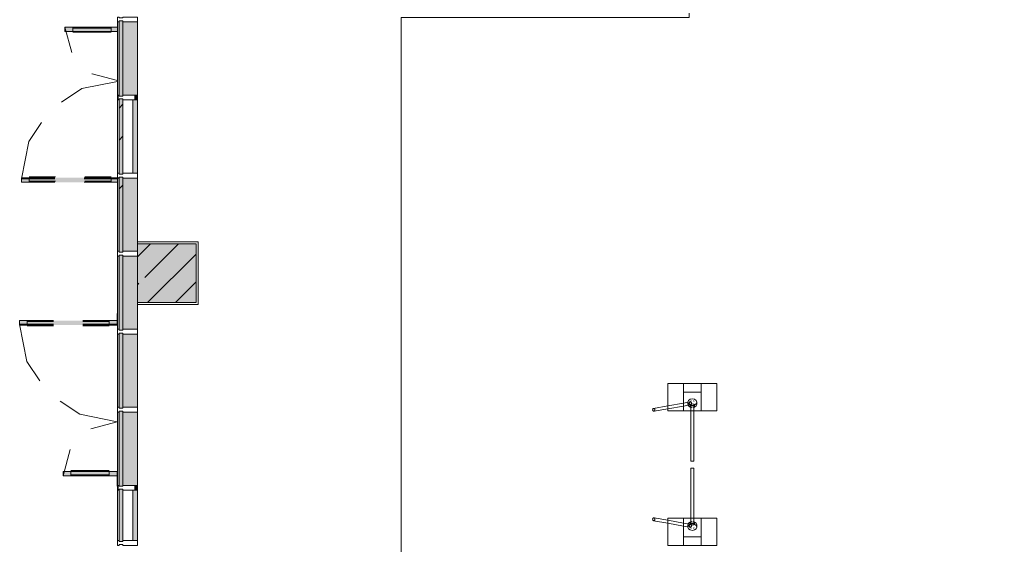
# Model space of a CAD drawing. Header units: millimetres. Extents: x -3817 to 677485, y -22715 to 103890.
# Drawn here: x 13303.6 to 13382.1, y -19482.9 to -19440.5 of the extents above; entities that cross this region are included whole.
import ezdxf

# ---------------------------------------------------------------- set-up
doc = ezdxf.new("R2010")
doc.units = ezdxf.units.MM
doc.layers.add('PDF _Геометрия', color=7, linetype='Continuous', true_color=0x1d1d1d)
doc.layers.add('PDF _Сплошная заливка', color=7, linetype='Continuous', true_color=0xffffff)

msp = doc.modelspace()

# ---------------------------------------------------------------- hatches: boundary and pattern name
at = {"layer": 'PDF _Сплошная заливка', "true_color": 0xe2e2e2, "transparency": 33554559}
for points in [[(13308.662, -19441.46), (13311.524, -19441.46), (13311.524, -19441.106), (13307.296, -19441.106), (13307.296, -19441.46)], [(13310.948, -19453.625), (13311.524, -19453.625), (13311.524, -19453.271), (13303.784, -19453.271), (13303.784, -19453.625), (13308.662, -19453.625)], [(13308.662, -19465.153), (13311.5, -19465.153), (13311.5, -19464.798), (13303.626, -19464.798), (13303.626, -19465.153)]]:
    msp.add_hatch(color=254, dxfattribs=at).paths.add_polyline_path(points)
at = {"layer": 'PDF _Сплошная заливка', "true_color": 0x383e42, "transparency": 33554559}
for points in [[(13311.524, -19446.594), (13311.658, -19446.594), (13311.658, -19440.689), (13311.524, -19440.689), (13311.524, -19443.492)], [(13311.973, -19446.594), (13313.154, -19446.574), (13313.154, -19440.689), (13311.973, -19440.689), (13311.973, -19443.492)], [(13313.154, -19464.113), (13313.145, -19459.586), (13311.973, -19459.586), (13311.973, -19464.113), (13313.145, -19464.113)], [(13311.524, -19478.089), (13311.658, -19478.089), (13311.658, -19472.184), (13311.524, -19472.184), (13311.524, -19474.309)], [(13312.917, -19478.089), (13313.154, -19478.069), (13313.154, -19472.184), (13311.973, -19472.184), (13311.973, -19478.089), (13312.313, -19478.089)]]:
    msp.add_hatch(color=250, dxfattribs=at).paths.add_polyline_path(points)
at = {"layer": 'PDF _Сплошная заливка', "transparency": 33554559}
msp.add_hatch(color=256, dxfattribs=at).paths.add_polyline_path([(13317.869, -19463.327), (13317.869, -19458.602), (13313.145, -19458.602), (13313.145, -19463.327), (13315.965, -19463.327)])

# ---------------------------------------------------------------- linework, layer by layer
at = {"layer": 'PDF _Геометрия', "color": 253, "lineweight": 9, "true_color": 0xaaaaaa}
for points in [[(13315.965, -19484.192), (13334.404, -19484.192), (13334.404, -19440.335), (13357.632, -19440.335), (13357.632, -19405.297), (13352.742, -19405.305), (13352.742, -19405.061), (13352.742, -19401.124), (13352.742, -19405.061), (13352.742, -19405.305), (13357.632, -19405.297), (13357.632, -19440.335), (13334.404, -19440.335), (13334.404, -19484.192), (13334.404, -19440.335), (13357.632, -19440.335), (13334.404, -19440.335), (13334.404, -19484.192), (13388.999, -19484.192), (13334.404, -19484.192), (13334.404, -19484.641)], [(13311.524, -19441.106), (13307.296, -19441.106), (13307.849, -19443.17)], [(13307.926, -19441.106), (13307.926, -19441.46)], [(13307.926, -19441.185), (13311.028, -19441.185)], [(13311.028, -19441.106), (13311.028, -19441.46)], [(13307.926, -19441.531), (13311.028, -19441.531)], [(13309.465, -19444.872), (13309.477, -19444.884), (13311.524, -19445.432)], [(13307.015, -19447.156), (13308.645, -19446.067), (13311.524, -19445.495)], [(13306.473, -19453.342), (13303.784, -19453.342), (13304.383, -19450.329), (13305.396, -19448.813)], [(13304.414, -19453.2), (13306.54, -19453.2)], [(13304.414, -19453.625), (13304.414, -19453.271)], [(13304.414, -19453.547), (13306.54, -19453.547)], [(13308.835, -19453.342), (13311.524, -19453.342)], [(13308.902, -19453.2), (13311.028, -19453.2)], [(13308.902, -19453.547), (13311.028, -19453.547)], [(13311.028, -19453.625), (13311.028, -19453.271)], [(13311.551, -19453.271), (13311.658, -19453.271), (13311.551, -19453.271)], [(13304.256, -19464.798), (13304.256, -19465.153)], [(13304.256, -19464.877), (13306.382, -19464.877)], [(13308.744, -19464.877), (13310.87, -19464.877)], [(13310.87, -19464.798), (13310.87, -19465.153)], [(13311.5, -19465.082), (13311.5, -19464.231), (13311.5, -19465.082)], [(13306.382, -19465.082), (13303.626, -19465.082), (13304.226, -19468.095), (13305.276, -19469.667)], [(13304.256, -19465.223), (13306.382, -19465.223)], [(13308.744, -19465.082), (13311.5, -19465.082)], [(13308.744, -19465.223), (13310.87, -19465.223)], [(13309.369, -19473.526), (13311.5, -19472.955), (13308.487, -19472.356), (13306.915, -19471.305)], [(13311.5, -19477.317), (13307.138, -19477.317), (13307.709, -19475.187)], [(13307.768, -19476.892), (13310.87, -19476.892)], [(13307.768, -19477.317), (13307.768, -19476.963)], [(13307.768, -19477.239), (13310.87, -19477.239)], [(13310.87, -19477.317), (13310.87, -19476.963)]]:
    msp.add_lwpolyline(points, dxfattribs=at)
at = {"layer": 'PDF _Геометрия', "color": 7, "lineweight": 9}
for points in [[(13311.658, -19440.689), (13311.658, -19440.61), (13311.973, -19440.61), (13311.973, -19440.689), (13313.154, -19440.689), (13313.154, -19440.295), (13311.973, -19440.295), (13311.973, -19440.374), (13311.658, -19440.374), (13311.658, -19440.295), (13311.524, -19440.295), (13311.524, -19440.689)], [(13311.658, -19440.61), (13311.658, -19446.673), (13311.973, -19446.673), (13311.973, -19440.61)], [(13311.524, -19446.594), (13311.524, -19440.689)], [(13311.524, -19446.594), (13311.524, -19440.689)], [(13311.973, -19446.594), (13311.973, -19440.689), (13313.154, -19440.689), (13313.154, -19446.594)], [(13334.404, -19443.052), (13334.404, -19440.69)], [(13334.404, -19443.052), (13334.404, -19440.69)], [(13334.404, -19449.351), (13334.404, -19445.414)], [(13334.404, -19449.351), (13334.404, -19445.414)], [(13311.658, -19446.988), (13311.658, -19446.909), (13311.973, -19446.909), (13311.973, -19446.988), (13312.917, -19446.988), (13312.917, -19446.594), (13311.973, -19446.594), (13311.973, -19446.673), (13311.658, -19446.673), (13311.658, -19446.594), (13311.579, -19446.594), (13311.579, -19446.988)], [(13311.658, -19446.909), (13311.658, -19452.972), (13311.973, -19452.972), (13311.973, -19446.909)], [(13311.524, -19452.893), (13311.524, -19446.988)], [(13311.524, -19452.893), (13311.524, -19446.988)], [(13311.973, -19452.893), (13311.973, -19446.988), (13312.76, -19446.988), (13312.76, -19452.893)], [(13334.404, -19454.075), (13334.404, -19451.713)], [(13334.404, -19454.075), (13334.404, -19451.713)], [(13311.658, -19453.287), (13311.658, -19453.208), (13311.973, -19453.208), (13311.973, -19453.287), (13313.154, -19453.287), (13313.154, -19452.893), (13311.973, -19452.893), (13311.973, -19452.972), (13311.658, -19452.972), (13311.658, -19452.893), (13311.524, -19452.893), (13311.524, -19453.287)], [(13311.524, -19454.665), (13311.524, -19453.287)], [(13311.524, -19454.665), (13311.524, -19453.287)], [(13311.658, -19453.208), (13311.658, -19459.271), (13311.973, -19459.271), (13311.973, -19453.208)], [(13311.524, -19459.192), (13311.524, -19454.665)], [(13311.524, -19459.192), (13311.524, -19454.665)], [(13313.154, -19458.602), (13313.154, -19454.665)], [(13334.404, -19459.193), (13334.404, -19454.469)], [(13334.404, -19459.193), (13334.404, -19454.469)], [(13311.524, -19459.192), (13311.524, -19454.862)], [(13317.869, -19458.602), (13313.145, -19458.602), (13313.145, -19463.327), (13317.869, -19463.327)], [(13311.524, -19464.113), (13311.524, -19459.586)], [(13311.524, -19463.916), (13311.524, -19459.586)], [(13311.524, -19464.113), (13311.524, -19459.586)], [(13311.658, -19459.507), (13311.658, -19465.57), (13311.973, -19465.57), (13311.973, -19459.507)], [(13334.404, -19463.917), (13334.404, -19459.587)], [(13334.404, -19463.917), (13334.404, -19459.587)], [(13313.154, -19464.113), (13313.154, -19463.327)], [(13311.524, -19465.491), (13311.524, -19464.113)], [(13311.524, -19465.491), (13311.524, -19464.31)], [(13334.404, -19466.673), (13334.404, -19464.311)], [(13334.404, -19466.673), (13334.404, -19464.311)], [(13311.658, -19465.885), (13311.658, -19465.806), (13311.973, -19465.806), (13311.973, -19465.885), (13313.154, -19465.885), (13313.154, -19465.491), (13311.973, -19465.491), (13311.973, -19465.57), (13311.658, -19465.57), (13311.658, -19465.491), (13311.524, -19465.491), (13311.524, -19465.885)], [(13311.524, -19471.79), (13311.524, -19465.885)], [(13311.524, -19471.79), (13311.524, -19465.885)], [(13311.658, -19465.806), (13311.658, -19471.869), (13311.973, -19471.869), (13311.973, -19465.806)], [(13311.973, -19471.79), (13311.973, -19465.885), (13313.154, -19465.885), (13313.154, -19471.79)], [(13334.404, -19472.972), (13334.404, -19469.035)], [(13334.404, -19472.972), (13334.404, -19469.035)], [(13357.178, -19469.907), (13357.178, -19469.878)], [(13357.178, -19469.878), (13357.178, -19469.907)], [(13357.178, -19472.082), (13357.178, -19469.907), (13357.178, -19472.082), (13357.178, -19469.907)], [(13358.595, -19469.878), (13358.595, -19469.907)], [(13358.595, -19469.907), (13358.595, -19469.878)], [(13359.855, -19469.878), (13359.785, -19469.878), (13358.595, -19469.878)], [(13358.062, -19471.133), (13358.19, -19471.232), (13358.237, -19471.366), (13358.19, -19471.5), (13358.062, -19471.599), (13357.887, -19471.635), (13357.711, -19471.599), (13357.583, -19471.5), (13357.536, -19471.366), (13357.583, -19471.232), (13357.711, -19471.133), (13357.887, -19471.097)], [(13311.658, -19472.184), (13311.658, -19472.105), (13311.973, -19472.105), (13311.973, -19472.184), (13313.154, -19472.184), (13313.154, -19471.79), (13311.973, -19471.79), (13311.973, -19471.869), (13311.658, -19471.869), (13311.658, -19471.79), (13311.524, -19471.79), (13311.524, -19472.184)], [(13354.703, -19472.047), (13354.693, -19472.019), (13354.688, -19471.988), (13354.69, -19471.958), (13354.698, -19471.93), (13354.711, -19471.907), (13354.728, -19471.89), (13354.749, -19471.879), (13354.756, -19471.878), (13354.772, -19471.877), (13354.795, -19471.883), (13354.817, -19471.896), (13354.836, -19471.916), (13354.851, -19471.941), (13354.861, -19471.97), (13354.865, -19472), (13354.863, -19472.03), (13354.855, -19472.058), (13354.842, -19472.081), (13354.825, -19472.099), (13354.804, -19472.109), (13354.797, -19472.11), (13354.781, -19472.111), (13354.758, -19472.106), (13354.737, -19472.092), (13354.718, -19472.073)], [(13355.902, -19471.603), (13355.902, -19471.607), (13355.902, -19471.61), (13355.902, -19471.612), (13355.902, -19471.634), (13355.902, -19471.612), (13355.902, -19471.509), (13355.902, -19471.506), (13355.902, -19471.502), (13355.902, -19471.5), (13355.902, -19471.498), (13355.902, -19471.496), (13355.902, -19471.483), (13355.902, -19471.522), (13355.902, -19471.527), (13355.902, -19471.528), (13355.902, -19471.529), (13355.902, -19471.531), (13355.902, -19471.534), (13355.902, -19471.536), (13355.902, -19471.539), (13355.902, -19471.621), (13355.902, -19471.602), (13355.902, -19471.601), (13355.902, -19471.599), (13355.902, -19471.596), (13355.902, -19471.594), (13355.902, -19471.59), (13355.902, -19471.488), (13355.902, -19471.497), (13355.902, -19471.594), (13355.902, -19471.599)], [(13355.902, -19471.669), (13355.918, -19471.669), (13355.918, -19471.675), (13355.918, -19471.682), (13355.902, -19471.682), (13355.902, -19471.689)], [(13355.902, -19471.822), (13355.918, -19471.822)], [(13355.902, -19471.822), (13355.918, -19471.822)], [(13355.902, -19471.846), (13355.918, -19471.846)], [(13355.902, -19471.847), (13355.918, -19471.847)], [(13355.902, -19471.955), (13355.918, -19471.955)], [(13355.918, -19471.694), (13355.918, -19471.699)], [(13355.918, -19471.699), (13355.918, -19471.725), (13355.918, -19471.7), (13355.918, -19471.725)], [(13357.654, -19471.521), (13357.669, -19471.546), (13357.688, -19471.566), (13357.71, -19471.579), (13357.733, -19471.585), (13357.749, -19471.584), (13357.755, -19471.582), (13357.776, -19471.572), (13357.794, -19471.555), (13357.807, -19471.531), (13357.814, -19471.504), (13357.816, -19471.474), (13357.812, -19471.443), (13357.802, -19471.414), (13357.787, -19471.389), (13357.768, -19471.369), (13357.746, -19471.356), (13357.723, -19471.35), (13357.707, -19471.351), (13357.701, -19471.353), (13357.68, -19471.363), (13357.662, -19471.38), (13357.649, -19471.404), (13357.641, -19471.431), (13357.64, -19471.461), (13357.644, -19471.492)], [(13311.524, -19478.089), (13311.524, -19472.184)], [(13311.524, -19478.089), (13311.524, -19472.184)], [(13311.658, -19472.105), (13311.658, -19478.168), (13311.973, -19478.168), (13311.973, -19472.105)], [(13311.973, -19478.089), (13311.973, -19472.184), (13313.154, -19472.184), (13313.154, -19478.089)], [(13359.785, -19472.082), (13359.855, -19472.082), (13358.595, -19472.082)], [(13334.404, -19477.696), (13334.404, -19475.334)], [(13334.404, -19477.696), (13334.404, -19475.334)], [(13311.658, -19478.483), (13311.658, -19478.404), (13311.973, -19478.404), (13311.973, -19478.483), (13312.917, -19478.483), (13312.917, -19478.089), (13311.973, -19478.089), (13311.973, -19478.168), (13311.658, -19478.168), (13311.658, -19478.089), (13311.579, -19478.089), (13311.579, -19478.483)], [(13334.404, -19483.247), (13334.404, -19478.09)], [(13334.404, -19483.247), (13334.404, -19478.09)], [(13311.524, -19482.553), (13311.524, -19478.483)], [(13311.524, -19482.553), (13311.524, -19478.483)], [(13311.658, -19478.404), (13311.658, -19482.632), (13311.973, -19482.632), (13311.973, -19478.404)], [(13311.973, -19482.553), (13311.973, -19478.483), (13312.76, -19478.483), (13312.76, -19482.553)], [(13354.749, -19480.938), (13354.728, -19480.928), (13354.711, -19480.911), (13354.698, -19480.888), (13354.69, -19480.86), (13354.688, -19480.83), (13354.693, -19480.799), (13354.703, -19480.771), (13354.718, -19480.745), (13354.737, -19480.725), (13354.758, -19480.712), (13354.781, -19480.707), (13354.797, -19480.708), (13354.804, -19480.709), (13354.825, -19480.719), (13354.842, -19480.737), (13354.855, -19480.76), (13354.863, -19480.788), (13354.865, -19480.818), (13354.861, -19480.848), (13354.851, -19480.877), (13354.836, -19480.902), (13354.817, -19480.922), (13354.795, -19480.935), (13354.772, -19480.941), (13354.756, -19480.94)], [(13355.918, -19480.863), (13355.902, -19480.863)], [(13355.918, -19480.971), (13355.902, -19480.971)], [(13355.918, -19480.972), (13355.902, -19480.972)], [(13355.918, -19480.996), (13355.902, -19480.996)], [(13355.918, -19480.996), (13355.902, -19480.996)], [(13355.902, -19481.073), (13355.902, -19481.058), (13355.902, -19481.051), (13355.902, -19481.035), (13355.902, -19481.008), (13355.902, -19481.034), (13355.902, -19481.075), (13355.902, -19481.1)], [(13355.902, -19481.279), (13355.902, -19481.282), (13355.902, -19481.284), (13355.902, -19481.287), (13355.902, -19481.288), (13355.902, -19481.29), (13355.902, -19481.29), (13355.902, -19481.296), (13355.902, -19481.335), (13355.902, -19481.321), (13355.902, -19481.32), (13355.902, -19481.318), (13355.902, -19481.316), (13355.902, -19481.312), (13355.902, -19481.309), (13355.902, -19481.206), (13355.902, -19481.184), (13355.902, -19481.206), (13355.902, -19481.208), (13355.902, -19481.211), (13355.902, -19481.215), (13355.902, -19481.219), (13355.902, -19481.224), (13355.902, -19481.32), (13355.902, -19481.33), (13355.902, -19481.227), (13355.902, -19481.224), (13355.902, -19481.221), (13355.902, -19481.219), (13355.902, -19481.217), (13355.902, -19481.216), (13355.902, -19481.197)], [(13355.918, -19481.333), (13355.918, -19481.335), (13355.918, -19481.337), (13355.918, -19481.234), (13355.902, -19481.234), (13355.902, -19481.337), (13355.902, -19481.359), (13355.902, -19481.337), (13355.902, -19481.335), (13355.902, -19481.333), (13355.902, -19481.329), (13355.902, -19481.325), (13355.902, -19481.32), (13355.918, -19481.32), (13355.918, -19481.325), (13355.918, -19481.329)], [(13355.918, -19480.911), (13355.918, -19480.928), (13355.918, -19480.957), (13355.918, -19480.925), (13355.918, -19480.957), (13355.918, -19480.928), (13355.918, -19480.91), (13355.918, -19480.892), (13355.918, -19480.863), (13355.918, -19480.894), (13355.918, -19480.863), (13355.918, -19480.892)], [(13355.918, -19481.058), (13355.918, -19481.073), (13355.918, -19481.1), (13355.918, -19481.075), (13355.918, -19481.034), (13355.918, -19481.008), (13355.918, -19481.035), (13355.918, -19481.051)], [(13355.918, -19481.119), (13355.918, -19481.093), (13355.918, -19481.118), (13355.918, -19481.093)], [(13355.918, -19481.142), (13355.918, -19481.136), (13355.918, -19481.128), (13355.918, -19481.149)], [(13357.178, -19482.94), (13357.178, -19480.736), (13357.178, -19482.94), (13357.178, -19480.736)], [(13357.787, -19481.429), (13357.802, -19481.404), (13357.812, -19481.375), (13357.816, -19481.344), (13357.814, -19481.314), (13357.807, -19481.287), (13357.794, -19481.263), (13357.776, -19481.246), (13357.755, -19481.236), (13357.749, -19481.234), (13357.733, -19481.233), (13357.71, -19481.239), (13357.688, -19481.252), (13357.669, -19481.272), (13357.654, -19481.297), (13357.644, -19481.326), (13357.64, -19481.357), (13357.641, -19481.387), (13357.649, -19481.414), (13357.662, -19481.438), (13357.68, -19481.455), (13357.701, -19481.465), (13357.707, -19481.467), (13357.723, -19481.468), (13357.746, -19481.462), (13357.768, -19481.449)], [(13358.595, -19482.94), (13358.595, -19482.237), (13358.595, -19480.736)], [(13358.595, -19482.94), (13358.595, -19480.736)], [(13359.855, -19480.736), (13359.785, -19480.736), (13358.595, -19480.736)], [(13311.658, -19482.947), (13311.658, -19482.868), (13311.973, -19482.868), (13311.973, -19482.947), (13313.154, -19482.947), (13313.154, -19482.553), (13311.973, -19482.553), (13311.973, -19482.632), (13311.658, -19482.632), (13311.658, -19482.553), (13311.524, -19482.553), (13311.524, -19482.947)], [(13358.595, -19482.94), (13357.178, -19482.94)], [(13359.785, -19482.94), (13359.855, -19482.94), (13358.595, -19482.94)]]:
    msp.add_lwpolyline(points, close=True, dxfattribs=at)
for points in [[(13334.404, -19440.69), (13334.404, -19440.335)], [(13311.658, -19440.689), (13311.524, -19440.689), (13311.658, -19440.689), (13311.658, -19446.594), (13311.524, -19446.594), (13311.524, -19446.988), (13311.658, -19446.988), (13311.524, -19446.988), (13311.658, -19446.988), (13311.658, -19452.893), (13311.524, -19452.893), (13311.524, -19453.287), (13311.658, -19453.287), (13311.524, -19453.287), (13311.658, -19453.287), (13311.658, -19454.665), (13311.658, -19459.192)], [(13311.658, -19440.689), (13311.524, -19440.689), (13311.658, -19440.689)], [(13311.658, -19440.689), (13311.524, -19440.689), (13311.658, -19440.689)], [(13311.524, -19440.689), (13311.524, -19446.594)], [(13311.524, -19440.689), (13311.524, -19446.594)], [(13313.154, -19440.689), (13313.154, -19446.594)], [(13311.658, -19446.594), (13311.524, -19446.594), (13311.658, -19446.594)], [(13311.658, -19446.594), (13311.524, -19446.594), (13311.658, -19446.594)], [(13311.658, -19446.594), (13311.524, -19446.594), (13311.524, -19446.988), (13311.658, -19446.988)], [(13311.658, -19446.594), (13311.524, -19446.594), (13311.658, -19446.594)], [(13312.917, -19446.988), (13313.154, -19446.988), (13313.154, -19446.594), (13312.917, -19446.594)], [(13311.658, -19446.988), (13311.524, -19446.988), (13311.658, -19446.988)], [(13311.658, -19447.645), (13311.973, -19447.33)], [(13312.76, -19446.988), (13312.76, -19452.893)], [(13311.658, -19450.231), (13311.973, -19449.916)], [(13311.658, -19452.893), (13311.524, -19452.893), (13311.658, -19452.893)], [(13311.658, -19452.893), (13311.524, -19452.893), (13311.658, -19452.893)], [(13313.154, -19453.287), (13313.154, -19454.665), (13313.154, -19453.287), (13311.973, -19453.287), (13311.973, -19454.665), (13311.973, -19459.192), (13313.145, -19459.192), (13311.973, -19459.192), (13311.973, -19459.271), (13311.658, -19459.271), (13311.658, -19459.192), (13311.524, -19459.192), (13311.524, -19459.586), (13311.658, -19459.586)], [(13311.524, -19454.468), (13311.524, -19453.287), (13311.524, -19454.468), (13311.524, -19454.862)], [(13311.658, -19453.287), (13311.524, -19453.287), (13311.658, -19453.287)], [(13311.658, -19453.287), (13311.524, -19453.287), (13311.658, -19453.287)], [(13311.658, -19454.168), (13311.973, -19453.853)], [(13334.404, -19454.469), (13334.404, -19454.075)], [(13313.145, -19459.656), (13314.199, -19458.602)], [(13313.154, -19458.443), (13313.154, -19458.602)], [(13313.73, -19461.316), (13316.444, -19458.602)], [(13311.658, -19459.192), (13311.524, -19459.192), (13311.658, -19459.192)], [(13311.658, -19459.192), (13311.524, -19459.192), (13311.658, -19459.192)], [(13311.658, -19459.192), (13311.524, -19459.192), (13311.658, -19459.192)], [(13313.964, -19463.327), (13317.869, -19459.422)], [(13334.404, -19459.587), (13334.404, -19459.193)], [(13311.658, -19459.586), (13311.524, -19459.586), (13311.658, -19459.586), (13311.658, -19464.113)], [(13311.658, -19459.586), (13311.524, -19459.586), (13311.658, -19459.586)], [(13311.658, -19459.586), (13311.524, -19459.586), (13311.658, -19459.586)], [(13311.658, -19459.586), (13311.658, -19459.507), (13311.973, -19459.507), (13311.973, -19459.586), (13313.145, -19459.586)], [(13311.973, -19459.586), (13313.145, -19459.586)], [(13311.973, -19459.586), (13311.973, -19464.113)], [(13313.168, -19461.878), (13313.262, -19461.784)], [(13316.209, -19463.327), (13317.869, -19461.667)], [(13313.154, -19463.327), (13313.154, -19463.492)], [(13311.524, -19463.916), (13311.524, -19464.31)], [(13311.524, -19464.113), (13311.524, -19465.491)], [(13311.524, -19464.113), (13311.524, -19465.491)], [(13311.658, -19464.113), (13311.658, -19465.491)], [(13311.973, -19464.113), (13311.973, -19465.491)], [(13313.154, -19464.113), (13313.154, -19465.491)], [(13313.154, -19464.113), (13313.154, -19465.491)], [(13334.404, -19464.311), (13334.404, -19463.917)], [(13311.658, -19465.491), (13311.524, -19465.491), (13311.658, -19465.491)], [(13311.658, -19465.491), (13311.524, -19465.491), (13311.658, -19465.491)], [(13311.524, -19465.491), (13311.658, -19465.491)], [(13311.658, -19465.491), (13311.524, -19465.491), (13311.658, -19465.491)], [(13311.524, -19465.504), (13311.524, -19465.885), (13311.658, -19465.885), (13311.524, -19465.885), (13311.658, -19465.885), (13311.658, -19471.79), (13311.524, -19471.79), (13311.524, -19472.184), (13311.658, -19472.184), (13311.524, -19472.184), (13311.658, -19472.184), (13311.658, -19478.089), (13311.524, -19478.089), (13311.524, -19478.483), (13311.658, -19478.483), (13311.524, -19478.483), (13311.658, -19478.483), (13311.658, -19482.553)], [(13313.154, -19465.491), (13311.973, -19465.491)], [(13311.658, -19465.885), (13311.524, -19465.885), (13311.658, -19465.885)], [(13311.658, -19465.885), (13311.524, -19465.885), (13311.658, -19465.885)], [(13311.524, -19465.885), (13311.524, -19471.79)], [(13311.524, -19465.885), (13311.524, -19471.79)], [(13313.154, -19465.885), (13313.154, -19471.79)], [(13355.918, -19471.83), (13355.918, -19472.082), (13355.918, -19469.878), (13355.918, -19469.907), (13355.918, -19471.751)], [(13355.918, -19469.878), (13357.178, -19469.878), (13355.918, -19469.878)], [(13357.178, -19469.878), (13357.178, -19469.907)], [(13357.178, -19469.878), (13357.178, -19469.907), (13357.178, -19471.467)], [(13358.595, -19469.878), (13357.178, -19469.878)], [(13358.595, -19469.878), (13357.178, -19469.878)], [(13357.178, -19472.082), (13358.595, -19472.082), (13358.595, -19469.878), (13358.595, -19472.082)], [(13357.178, -19469.878), (13358.595, -19469.878), (13357.178, -19469.878)], [(13357.178, -19469.878), (13358.595, -19469.878), (13357.178, -19469.878)], [(13357.178, -19472.082), (13357.178, -19469.878)], [(13357.178, -19469.878), (13357.178, -19472.082)], [(13357.178, -19469.907), (13357.178, -19470.581), (13357.178, -19472.082)], [(13358.595, -19469.878), (13358.595, -19469.907)], [(13358.595, -19469.878), (13358.595, -19469.907)], [(13358.595, -19472.082), (13358.595, -19470.581), (13358.595, -19469.907)], [(13358.595, -19469.907), (13358.595, -19472.082)], [(13358.595, -19469.907), (13358.595, -19472.082)], [(13358.595, -19469.907), (13358.595, -19472.082)], [(13358.595, -19469.907), (13358.595, -19472.082)], [(13358.595, -19469.907), (13358.595, -19472.082)], [(13359.855, -19469.878), (13359.855, -19472.082), (13359.855, -19469.878)], [(13358.595, -19470.581), (13357.178, -19470.581)], [(13311.658, -19471.79), (13311.524, -19471.79), (13311.658, -19471.79)], [(13311.658, -19471.79), (13311.524, -19471.79), (13311.658, -19471.79)], [(13311.658, -19471.79), (13311.524, -19471.79), (13311.658, -19471.79)], [(13357.541, -19471.381), (13357.178, -19471.446), (13355.918, -19471.67), (13354.756, -19471.878)], [(13354.797, -19472.11), (13355.918, -19471.91), (13357.178, -19471.686), (13357.719, -19471.589)], [(13355.902, -19471.596), (13355.902, -19471.498), (13355.902, -19471.493), (13355.902, -19471.489), (13355.902, -19471.485), (13355.902, -19471.483), (13355.902, -19471.481), (13355.902, -19471.459), (13355.902, -19471.481), (13355.902, -19471.584), (13355.902, -19471.587), (13355.902, -19471.589), (13355.902, -19471.591), (13355.902, -19471.593), (13355.902, -19471.594), (13355.902, -19471.595), (13355.902, -19471.61), (13355.902, -19471.57), (13355.902, -19471.564), (13355.902, -19471.563), (13355.902, -19471.562), (13355.902, -19471.561), (13355.902, -19471.559), (13355.902, -19471.557), (13355.902, -19471.555), (13355.902, -19471.472), (13355.902, -19471.491), (13355.902, -19471.493), (13355.902, -19471.494), (13355.902, -19471.497), (13355.902, -19471.5), (13355.902, -19471.503), (13355.902, -19471.604), (13355.902, -19471.596), (13355.918, -19471.596)], [(13355.918, -19471.459), (13355.902, -19471.459)], [(13355.902, -19471.498), (13355.918, -19471.498), (13355.918, -19471.596), (13355.918, -19471.604), (13355.918, -19471.503), (13355.918, -19471.5), (13355.918, -19471.497), (13355.918, -19471.494), (13355.918, -19471.493), (13355.918, -19471.491), (13355.918, -19471.472), (13355.918, -19471.555), (13355.918, -19471.557), (13355.918, -19471.559), (13355.918, -19471.561), (13355.918, -19471.562), (13355.918, -19471.563), (13355.918, -19471.564), (13355.918, -19471.57), (13355.918, -19471.61), (13355.918, -19471.595), (13355.918, -19471.594), (13355.918, -19471.593), (13355.918, -19471.591), (13355.918, -19471.589), (13355.918, -19471.587), (13355.918, -19471.584), (13355.918, -19471.481), (13355.902, -19471.481)], [(13355.918, -19471.472), (13355.902, -19471.472)], [(13355.902, -19471.488), (13355.918, -19471.488), (13355.918, -19471.59), (13355.918, -19471.594), (13355.918, -19471.596), (13355.918, -19471.599), (13355.918, -19471.601), (13355.918, -19471.602), (13355.918, -19471.621), (13355.918, -19471.539), (13355.918, -19471.536), (13355.918, -19471.534), (13355.918, -19471.531), (13355.918, -19471.529), (13355.918, -19471.528), (13355.918, -19471.527), (13355.918, -19471.522), (13355.918, -19471.483), (13355.918, -19471.496), (13355.918, -19471.498), (13355.918, -19471.5), (13355.918, -19471.502), (13355.918, -19471.506), (13355.918, -19471.509), (13355.918, -19471.612), (13355.902, -19471.612)], [(13355.918, -19471.483), (13355.902, -19471.483)], [(13355.918, -19471.491), (13355.902, -19471.491)], [(13355.918, -19471.497), (13355.902, -19471.497)], [(13355.918, -19471.509), (13355.902, -19471.509)], [(13355.918, -19471.522), (13355.902, -19471.522)], [(13355.918, -19471.527), (13355.902, -19471.527)], [(13355.918, -19471.555), (13355.902, -19471.555)], [(13355.918, -19471.57), (13355.902, -19471.57)], [(13355.918, -19471.584), (13355.902, -19471.584)], [(13355.902, -19471.59), (13355.918, -19471.59)], [(13355.918, -19471.612), (13355.918, -19471.634), (13355.918, -19471.612), (13355.918, -19471.61), (13355.918, -19471.607), (13355.918, -19471.603), (13355.918, -19471.599), (13355.918, -19471.594), (13355.902, -19471.594)], [(13355.918, -19471.604), (13355.902, -19471.604)], [(13355.918, -19471.61), (13355.902, -19471.61)], [(13355.918, -19471.612), (13355.902, -19471.612)], [(13355.918, -19471.621), (13355.902, -19471.621)], [(13355.902, -19471.633), (13355.918, -19471.633), (13355.918, -19471.659), (13355.918, -19471.633), (13355.918, -19471.66), (13355.918, -19471.665)], [(13355.902, -19471.659), (13355.902, -19471.633), (13355.902, -19471.66), (13355.902, -19471.665), (13355.902, -19471.694)], [(13355.918, -19471.634), (13355.902, -19471.634)], [(13355.918, -19471.7), (13355.918, -19471.659), (13355.918, -19471.7), (13355.902, -19471.7)], [(13355.902, -19471.665), (13355.918, -19471.665), (13355.918, -19471.694), (13355.902, -19471.694), (13355.902, -19471.699), (13355.902, -19471.725), (13355.902, -19471.7), (13355.902, -19471.659), (13355.918, -19471.659)], [(13355.918, -19471.66), (13355.902, -19471.66)], [(13355.902, -19471.669), (13355.902, -19471.675), (13355.902, -19471.669)], [(13355.918, -19471.675), (13355.902, -19471.675)], [(13355.902, -19471.689), (13355.918, -19471.689)], [(13355.918, -19471.699), (13355.902, -19471.699)], [(13355.902, -19471.743), (13355.918, -19471.743), (13355.918, -19471.718), (13355.918, -19471.745), (13355.918, -19471.76), (13355.902, -19471.76), (13355.902, -19471.745), (13355.902, -19471.718), (13355.902, -19471.743), (13355.902, -19471.784), (13355.902, -19471.809), (13355.902, -19471.783), (13355.902, -19471.767), (13355.902, -19471.76)], [(13355.918, -19471.718), (13355.902, -19471.718)], [(13355.918, -19471.725), (13355.902, -19471.725)], [(13355.918, -19471.743), (13355.918, -19471.784), (13355.902, -19471.784)], [(13355.902, -19471.745), (13355.918, -19471.745)], [(13355.918, -19471.767), (13355.902, -19471.767)], [(13355.918, -19471.784), (13355.918, -19471.809), (13355.918, -19471.783), (13355.902, -19471.783)], [(13355.918, -19471.809), (13355.902, -19471.809)], [(13355.902, -19471.822), (13355.902, -19471.846), (13355.902, -19471.822)], [(13355.902, -19471.847), (13355.902, -19471.822), (13355.902, -19471.847)], [(13355.918, -19471.908), (13355.902, -19471.908), (13355.902, -19471.89), (13355.902, -19471.861), (13355.902, -19471.893), (13355.902, -19471.861), (13355.902, -19471.89), (13355.918, -19471.89), (13355.918, -19471.907), (13355.918, -19471.926), (13355.918, -19471.955), (13355.918, -19471.924), (13355.918, -19471.955), (13355.918, -19471.926), (13355.918, -19471.908), (13355.918, -19471.89), (13355.902, -19471.89)], [(13355.918, -19471.861), (13355.918, -19471.893), (13355.918, -19471.861), (13355.902, -19471.861)], [(13355.918, -19471.89), (13355.918, -19471.861), (13355.902, -19471.861)], [(13355.918, -19471.907), (13355.902, -19471.907), (13355.902, -19471.89)], [(13355.918, -19471.893), (13355.902, -19471.893)], [(13355.902, -19471.908), (13355.902, -19471.926), (13355.902, -19471.955), (13355.902, -19471.924), (13355.902, -19471.955), (13355.902, -19471.926), (13355.902, -19471.907)], [(13355.918, -19471.924), (13355.902, -19471.924)], [(13355.918, -19471.926), (13355.902, -19471.926)], [(13355.918, -19471.926), (13355.902, -19471.926)], [(13355.918, -19471.481), (13355.918, -19471.459), (13355.918, -19471.481)], [(13355.918, -19471.481), (13355.918, -19471.483), (13355.918, -19471.485), (13355.918, -19471.489), (13355.918, -19471.493), (13355.918, -19471.498)], [(13355.918, -19471.594), (13355.918, -19471.497), (13355.918, -19471.488)], [(13355.918, -19471.669), (13355.918, -19471.689), (13355.918, -19471.682)], [(13355.918, -19471.76), (13355.918, -19471.767), (13355.918, -19471.783)], [(13355.918, -19471.822), (13355.918, -19471.846), (13355.918, -19471.822)], [(13355.918, -19471.847), (13355.918, -19471.822), (13355.918, -19471.847)], [(13355.918, -19471.89), (13355.918, -19471.861)], [(13357.178, -19471.653), (13357.178, -19472.082)], [(13357.536, -19471.366), (13357.536, -19471.538), (13357.583, -19471.672), (13357.711, -19471.77), (13357.856, -19471.8)], [(13357.997, -19471.765), (13358.065, -19471.694), (13358.065, -19471.605), (13357.997, -19471.533), (13357.887, -19471.506), (13357.777, -19471.533), (13357.709, -19471.605), (13357.709, -19471.694), (13357.777, -19471.765)], [(13357.823, -19471.282), (13357.737, -19471.3)], [(13357.768, -19471.678), (13357.772, -19471.678), (13357.784, -19471.678), (13357.803, -19471.678), (13357.828, -19471.678), (13357.856, -19471.678), (13357.887, -19471.678), (13357.917, -19471.678), (13357.946, -19471.678), (13357.97, -19471.678), (13357.989, -19471.678), (13358.001, -19471.678), (13358.005, -19471.678), (13358.001, -19471.678), (13357.989, -19471.678), (13357.97, -19471.678), (13357.946, -19471.678), (13357.917, -19471.678), (13357.887, -19471.678), (13357.856, -19471.678), (13357.828, -19471.678), (13357.803, -19471.678), (13357.784, -19471.678), (13357.772, -19471.678), (13357.768, -19471.678), (13357.768, -19472.082), (13357.768, -19476.127), (13357.772, -19476.127), (13357.784, -19476.127), (13357.803, -19476.127), (13357.828, -19476.127), (13357.856, -19476.127), (13357.887, -19476.127), (13357.917, -19476.127), (13357.946, -19476.127), (13357.97, -19476.127), (13357.989, -19476.127), (13358.001, -19476.127), (13358.005, -19476.127)], [(13358.005, -19471.678), (13358.005, -19472.082), (13358.005, -19476.127), (13358.001, -19476.127), (13357.989, -19476.127), (13357.97, -19476.127), (13357.946, -19476.127), (13357.917, -19476.127), (13357.887, -19476.127), (13357.856, -19476.127), (13357.828, -19476.127), (13357.803, -19476.127), (13357.784, -19476.127), (13357.772, -19476.127), (13357.768, -19476.127)], [(13357.916, -19471.8), (13358.062, -19471.77), (13358.19, -19471.672), (13358.237, -19471.538), (13358.207, -19471.452)], [(13358.036, -19471.3), (13357.95, -19471.282)], [(13358.237, -19471.538), (13358.237, -19471.366)], [(13311.658, -19472.184), (13311.524, -19472.184), (13311.658, -19472.184)], [(13311.658, -19472.184), (13311.524, -19472.184), (13311.658, -19472.184)], [(13311.524, -19472.184), (13311.524, -19478.089)], [(13311.524, -19472.184), (13311.524, -19478.089)], [(13313.154, -19472.184), (13313.154, -19478.089)], [(13355.918, -19472.082), (13357.178, -19472.082), (13355.918, -19472.082)], [(13357.178, -19472.082), (13358.595, -19472.082), (13357.178, -19472.082)], [(13357.178, -19472.082), (13358.595, -19472.082), (13357.178, -19472.082)], [(13358.005, -19476.691), (13358.001, -19476.691), (13357.989, -19476.691), (13357.97, -19476.691), (13357.946, -19476.691), (13357.917, -19476.691), (13357.887, -19476.691), (13357.856, -19476.691), (13357.828, -19476.691), (13357.803, -19476.691), (13357.784, -19476.691), (13357.772, -19476.691), (13357.768, -19476.691), (13357.768, -19480.736), (13357.768, -19481.14), (13357.772, -19481.14), (13357.784, -19481.14), (13357.803, -19481.14), (13357.828, -19481.14), (13357.856, -19481.14), (13357.887, -19481.14), (13357.917, -19481.14), (13357.946, -19481.14), (13357.97, -19481.14), (13357.989, -19481.14), (13358.001, -19481.14), (13358.005, -19481.14), (13358.001, -19481.14), (13357.989, -19481.14), (13357.97, -19481.139), (13357.946, -19481.139), (13357.917, -19481.139), (13357.887, -19481.139), (13357.856, -19481.139), (13357.828, -19481.139), (13357.803, -19481.139), (13357.784, -19481.14), (13357.772, -19481.14), (13357.768, -19481.14)], [(13358.005, -19481.14), (13358.005, -19480.736), (13358.005, -19476.691), (13358.001, -19476.691), (13357.989, -19476.691), (13357.97, -19476.691), (13357.946, -19476.691), (13357.917, -19476.691), (13357.887, -19476.691), (13357.856, -19476.691), (13357.828, -19476.691), (13357.803, -19476.691), (13357.784, -19476.691), (13357.772, -19476.691), (13357.768, -19476.691)], [(13311.658, -19478.089), (13311.524, -19478.089), (13311.658, -19478.089)], [(13311.658, -19478.089), (13311.524, -19478.089), (13311.658, -19478.089)], [(13311.658, -19478.089), (13311.524, -19478.089), (13311.524, -19478.483), (13311.658, -19478.483)], [(13311.658, -19478.089), (13311.524, -19478.089), (13311.658, -19478.089)], [(13312.917, -19478.483), (13313.154, -19478.483), (13313.154, -19478.089), (13312.917, -19478.089)], [(13334.404, -19478.09), (13334.404, -19477.696)], [(13311.658, -19478.483), (13311.524, -19478.483), (13311.658, -19478.483)], [(13312.76, -19478.483), (13312.76, -19482.553)], [(13354.756, -19480.94), (13355.918, -19481.148), (13357.178, -19481.372), (13357.541, -19481.437)], [(13357.719, -19481.229), (13357.178, -19481.132), (13355.918, -19480.908), (13354.797, -19480.708)], [(13355.902, -19480.911), (13355.902, -19480.892), (13355.902, -19480.863), (13355.902, -19480.894), (13355.902, -19480.863), (13355.902, -19480.892), (13355.902, -19480.91)], [(13355.902, -19480.892), (13355.918, -19480.892)], [(13355.902, -19480.892), (13355.918, -19480.892)], [(13355.902, -19480.894), (13355.918, -19480.894)], [(13355.918, -19480.91), (13355.902, -19480.91), (13355.902, -19480.928), (13355.902, -19480.957), (13355.902, -19480.925), (13355.902, -19480.957), (13355.918, -19480.91)], [(13355.918, -19480.928), (13355.902, -19480.928), (13355.902, -19480.911), (13355.918, -19480.911)], [(13355.902, -19480.925), (13355.918, -19480.925)], [(13355.902, -19480.928), (13355.918, -19480.928)], [(13355.902, -19480.957), (13355.918, -19480.957)], [(13355.902, -19480.957), (13355.918, -19480.957)], [(13355.902, -19480.996), (13355.902, -19480.971), (13355.902, -19480.996)], [(13355.902, -19480.972), (13355.902, -19480.996), (13355.902, -19480.972)], [(13355.902, -19481.008), (13355.918, -19481.008)], [(13355.902, -19481.034), (13355.918, -19481.034)], [(13355.902, -19481.035), (13355.918, -19481.035)], [(13355.902, -19481.051), (13355.918, -19481.051)], [(13355.902, -19481.058), (13355.918, -19481.058)], [(13355.918, -19481.073), (13355.902, -19481.073)], [(13355.902, -19481.075), (13355.918, -19481.075)], [(13355.918, -19481.159), (13355.918, -19481.185), (13355.918, -19481.158), (13355.918, -19481.153), (13355.918, -19481.124), (13355.918, -19481.119), (13355.918, -19481.124), (13355.902, -19481.124), (13355.902, -19481.119), (13355.902, -19481.093), (13355.902, -19481.118), (13355.902, -19481.159), (13355.918, -19481.159), (13355.918, -19481.118), (13355.918, -19481.159), (13355.918, -19481.185), (13355.918, -19481.159)], [(13355.902, -19481.093), (13355.918, -19481.093)], [(13355.902, -19481.1), (13355.918, -19481.1)], [(13355.902, -19481.118), (13355.918, -19481.118)], [(13355.902, -19481.119), (13355.918, -19481.119)], [(13355.902, -19481.124), (13355.902, -19481.153), (13355.902, -19481.158), (13355.902, -19481.185), (13355.902, -19481.159)], [(13355.918, -19481.128), (13355.902, -19481.128), (13355.902, -19481.136), (13355.918, -19481.128)], [(13355.902, -19481.136), (13355.902, -19481.142), (13355.902, -19481.149), (13355.902, -19481.136)], [(13355.902, -19481.142), (13355.918, -19481.142)], [(13355.902, -19481.149), (13355.918, -19481.149)], [(13355.902, -19481.153), (13355.918, -19481.153)], [(13355.902, -19481.158), (13355.918, -19481.158)], [(13355.902, -19481.184), (13355.918, -19481.184)], [(13355.918, -19481.279), (13355.918, -19481.197), (13355.918, -19481.216), (13355.918, -19481.217), (13355.918, -19481.219), (13355.918, -19481.221), (13355.918, -19481.224), (13355.918, -19481.227), (13355.918, -19481.32), (13355.918, -19481.309), (13355.918, -19481.312), (13355.918, -19481.316), (13355.918, -19481.318), (13355.918, -19481.32), (13355.918, -19481.321), (13355.918, -19481.335), (13355.918, -19481.296), (13355.918, -19481.29), (13355.902, -19481.32), (13355.918, -19481.282), (13355.918, -19481.284), (13355.918, -19481.287), (13355.918, -19481.288), (13355.918, -19481.29), (13355.918, -19481.279)], [(13355.902, -19481.197), (13355.918, -19481.197)], [(13355.902, -19481.206), (13355.918, -19481.206)], [(13355.902, -19481.206), (13355.918, -19481.206)], [(13355.918, -19481.234), (13355.918, -19481.231), (13355.918, -19481.229), (13355.918, -19481.227), (13355.918, -19481.225), (13355.918, -19481.224), (13355.918, -19481.223), (13355.918, -19481.208), (13355.918, -19481.248), (13355.918, -19481.254), (13355.918, -19481.255), (13355.918, -19481.256), (13355.918, -19481.257), (13355.918, -19481.259), (13355.918, -19481.261), (13355.918, -19481.263), (13355.918, -19481.346), (13355.918, -19481.327), (13355.918, -19481.325), (13355.918, -19481.323), (13355.918, -19481.321), (13355.918, -19481.318), (13355.918, -19481.315), (13355.918, -19481.214), (13355.902, -19481.214)], [(13355.902, -19481.321), (13355.902, -19481.323), (13355.902, -19481.325), (13355.902, -19481.327), (13355.902, -19481.346), (13355.902, -19481.222), (13355.902, -19481.321), (13355.902, -19481.318), (13355.902, -19481.315), (13355.902, -19481.214), (13355.902, -19481.224), (13355.902, -19481.223), (13355.902, -19481.208), (13355.902, -19481.248), (13355.902, -19481.259), (13355.902, -19481.257), (13355.902, -19481.256), (13355.902, -19481.255), (13355.902, -19481.254), (13355.902, -19481.224), (13355.902, -19481.225), (13355.902, -19481.227), (13355.902, -19481.229), (13355.902, -19481.231), (13355.902, -19481.263), (13355.902, -19481.261)], [(13355.902, -19481.208), (13355.918, -19481.208)], [(13355.918, -19481.222), (13355.902, -19481.222)], [(13355.902, -19481.224), (13355.918, -19481.224)], [(13355.918, -19481.227), (13355.902, -19481.227)], [(13355.902, -19481.248), (13355.918, -19481.248)], [(13355.902, -19481.263), (13355.918, -19481.263)], [(13355.902, -19481.29), (13355.918, -19481.29)], [(13355.902, -19481.296), (13355.918, -19481.296)], [(13355.902, -19481.327), (13355.918, -19481.327)], [(13355.902, -19481.33), (13355.918, -19481.33)], [(13355.902, -19481.335), (13355.918, -19481.335)], [(13355.902, -19481.337), (13355.918, -19481.337)], [(13355.902, -19481.346), (13355.918, -19481.346)], [(13355.902, -19481.359), (13355.918, -19481.359)], [(13355.918, -19480.736), (13357.178, -19480.736), (13355.918, -19480.736)], [(13355.918, -19481.067), (13355.918, -19482.94), (13355.918, -19480.736), (13355.918, -19480.987)], [(13355.918, -19480.996), (13355.918, -19480.971), (13355.918, -19480.996)], [(13355.918, -19480.972), (13355.918, -19480.996), (13355.918, -19480.972)], [(13355.918, -19481.32), (13355.918, -19481.224), (13355.918, -19481.219), (13355.918, -19481.215), (13355.918, -19481.211), (13355.918, -19481.208), (13355.918, -19481.206), (13355.918, -19481.184), (13355.918, -19481.206), (13355.918, -19481.309), (13355.918, -19481.32)], [(13355.918, -19481.214), (13355.918, -19481.222), (13355.918, -19481.32)], [(13355.918, -19481.337), (13355.918, -19481.359), (13355.918, -19481.337)], [(13357.178, -19481.165), (13357.178, -19480.736), (13357.178, -19482.237), (13358.595, -19482.237)], [(13358.595, -19480.736), (13357.178, -19480.736), (13358.595, -19480.736), (13357.178, -19480.736)], [(13357.178, -19480.736), (13358.595, -19480.736), (13357.178, -19480.736)], [(13357.178, -19482.94), (13357.178, -19480.736)], [(13357.178, -19480.736), (13357.178, -19482.94)], [(13357.178, -19482.237), (13357.178, -19482.94), (13357.178, -19481.351)], [(13357.536, -19481.452), (13357.583, -19481.586), (13357.711, -19481.685), (13357.887, -19481.721), (13358.062, -19481.685), (13358.19, -19481.586), (13358.237, -19481.452), (13358.237, -19481.28), (13358.19, -19481.146), (13358.062, -19481.047), (13357.916, -19481.017)], [(13357.856, -19481.018), (13357.711, -19481.047), (13357.583, -19481.146), (13357.536, -19481.28)], [(13357.566, -19481.366), (13357.536, -19481.28), (13357.536, -19481.452), (13357.583, -19481.318), (13357.711, -19481.219), (13357.887, -19481.183), (13358.062, -19481.219), (13358.19, -19481.318), (13358.237, -19481.452)], [(13357.777, -19481.052), (13357.709, -19481.124), (13357.709, -19481.213), (13357.777, -19481.285), (13357.887, -19481.312), (13357.997, -19481.285), (13358.065, -19481.213), (13358.065, -19481.124), (13357.997, -19481.052)], [(13358.207, -19481.366), (13358.237, -19481.28)], [(13358.595, -19480.736), (13358.595, -19482.94)], [(13358.595, -19480.736), (13358.595, -19482.94)], [(13358.595, -19480.736), (13358.595, -19482.94)], [(13358.595, -19480.736), (13358.595, -19482.94)], [(13359.855, -19480.736), (13359.855, -19482.94), (13359.855, -19480.736)], [(13357.737, -19481.518), (13357.823, -19481.536)], [(13357.95, -19481.536), (13358.036, -19481.518)], [(13311.658, -19482.553), (13311.524, -19482.553), (13311.658, -19482.553)], [(13311.658, -19482.553), (13311.524, -19482.553), (13311.658, -19482.553)], [(13355.918, -19482.94), (13357.178, -19482.94), (13355.918, -19482.94)], [(13357.178, -19482.94), (13358.595, -19482.94), (13357.178, -19482.94)], [(13357.178, -19482.94), (13358.595, -19482.94), (13357.178, -19482.94)]]:
    msp.add_lwpolyline(points, dxfattribs=at)
at = {"layer": 'PDF _Геометрия', "color": 253, "lineweight": 9, "true_color": 0xaaaaaa}
for points in [[(13311.524, -19441.46), (13307.296, -19441.46), (13307.296, -19441.106), (13311.524, -19441.106), (13307.296, -19441.106), (13307.296, -19441.46)], [(13313.145, -19452.895), (13313.145, -19446.987)], [(13306.473, -19453.625), (13303.784, -19453.625), (13303.784, -19453.271), (13306.476, -19453.271), (13303.784, -19453.271), (13303.784, -19453.625)], [(13311.524, -19453.625), (13308.835, -19453.625)], [(13308.838, -19453.271), (13311.531, -19453.271)], [(13313.154, -19463.492), (13318.034, -19463.492), (13318.034, -19458.443), (13313.154, -19458.443), (13318.034, -19458.443), (13318.034, -19463.492)], [(13306.382, -19465.153), (13303.626, -19465.153), (13303.626, -19464.798), (13306.382, -19464.798), (13303.626, -19464.798), (13303.626, -19465.153)], [(13311.5, -19465.153), (13311.5, -19464.798), (13308.744, -19464.798), (13311.5, -19464.798), (13311.5, -19465.153), (13308.744, -19465.153)], [(13311.5, -19476.963), (13311.5, -19477.317), (13307.138, -19477.317), (13307.138, -19476.963), (13311.5, -19476.963), (13307.138, -19476.963), (13307.138, -19477.317), (13311.5, -19477.317)], [(13311.5, -19478.168), (13311.5, -19477.317)], [(13313.145, -19482.556), (13313.145, -19478.482)]]:
    msp.add_lwpolyline(points, close=True, dxfattribs=at)
at = {"layer": 'PDF _Сплошная заливка', "lineweight": 35, "transparency": 33554559}
for points in [[(13311.973, -19446.673), (13311.973, -19440.61), (13311.658, -19446.673), (13311.658, -19440.61)], [(13311.973, -19452.972), (13311.973, -19446.909), (13311.658, -19452.972), (13311.658, -19446.909)], [(13311.973, -19459.271), (13311.973, -19453.208), (13311.658, -19459.271), (13311.658, -19453.208)], [(13311.973, -19465.57), (13311.973, -19459.507), (13311.658, -19465.57), (13311.658, -19459.507)], [(13311.973, -19471.869), (13311.973, -19465.806), (13311.658, -19471.869), (13311.658, -19465.806)], [(13311.973, -19478.168), (13311.973, -19472.105), (13311.658, -19478.168), (13311.658, -19472.105)], [(13311.973, -19482.632), (13311.973, -19478.404), (13311.658, -19482.632), (13311.658, -19478.404)]]:
    msp.add_solid(points, dxfattribs=at)
at = {"layer": 'PDF _Сплошная заливка', "color": 250, "lineweight": 35, "true_color": 0x383e42, "transparency": 33554559}
for points in [[(13311.524, -19446.988), (13311.579, -19446.909), (13311.524, -19446.909)], [(13311.588, -19446.95), (13311.658, -19446.909), (13311.599, -19446.909)], [(13313.154, -19446.988), (13313.154, -19446.594), (13312.917, -19446.988), (13312.917, -19446.673)], [(13313.145, -19452.893), (13313.145, -19446.988), (13312.76, -19452.893), (13312.76, -19446.988)], [(13311.658, -19454.665), (13311.658, -19453.287), (13311.524, -19454.665), (13311.524, -19453.287)], [(13311.973, -19454.665), (13313.154, -19454.665), (13311.973, -19453.287), (13313.154, -19453.287)], [(13311.658, -19459.192), (13311.658, -19454.665), (13311.524, -19459.192), (13311.524, -19454.665)], [(13313.145, -19459.192), (13313.154, -19454.665), (13311.973, -19459.192), (13311.973, -19454.665)], [(13311.658, -19464.113), (13311.658, -19459.586), (13311.524, -19464.113), (13311.524, -19459.586)], [(13311.658, -19465.491), (13311.658, -19464.113), (13311.524, -19465.491), (13311.524, -19464.113)], [(13313.154, -19465.491), (13313.154, -19464.113), (13311.973, -19465.491), (13311.973, -19464.113)], [(13311.658, -19471.79), (13311.658, -19465.885), (13311.524, -19471.79), (13311.524, -19465.885)], [(13313.154, -19471.79), (13313.154, -19465.885), (13311.973, -19471.79), (13311.973, -19465.885)], [(13313.154, -19478.483), (13313.154, -19478.089), (13312.917, -19478.483), (13312.917, -19478.168)], [(13311.524, -19478.483), (13311.579, -19478.404), (13311.524, -19478.404)], [(13311.588, -19478.445), (13311.658, -19478.404), (13311.599, -19478.404)], [(13313.145, -19482.553), (13313.145, -19478.483), (13312.76, -19482.553), (13312.76, -19478.483)]]:
    msp.add_solid(points, dxfattribs=at)
at = {"layer": 'PDF _Сплошная заливка', "color": 254, "lineweight": 35, "true_color": 0xe2e2e2, "transparency": 33554559}
for points in [[(13311.5, -19465.082), (13311.524, -19465.082), (13311.5, -19464.324)], [(13307.138, -19477.317), (13311.5, -19477.317), (13307.138, -19476.963), (13311.5, -19476.963)]]:
    msp.add_solid(points, dxfattribs=at)

doc.saveas('drawing.dxf')
